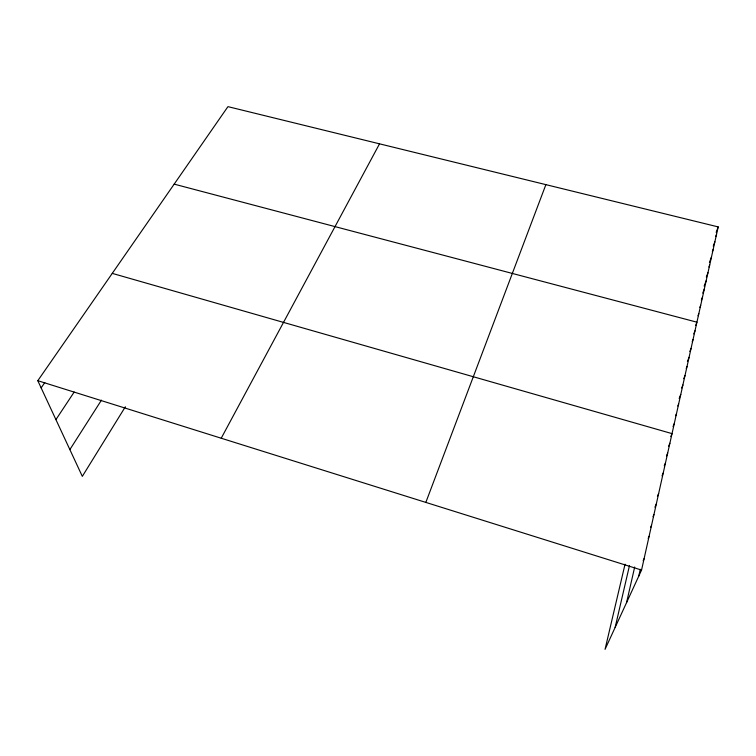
<?xml version="1.0" encoding="UTF-8"?>
<svg xmlns="http://www.w3.org/2000/svg" width="756" height="756" viewBox="0 0 756 756"><rect width="100%" height="100%" fill="white"/><g stroke="black" fill="none" stroke-linecap="round" stroke-linejoin="round"><path stroke-width="1.13" d="M638.763 576.119L640.294 569.315M625.042 564.203L605.046 649.357L641.551 570.071L718.2 226.913L227.943 106.643L37.8 380.693L82.319 476.365L125.354 406.775M626.554 602.645L634.69 567M615.138 627.442L629.446 565.715M716.178 232.375L718.2 226.913M715.734 236.505L716.546 234.322M713.248 246.172L714.874 241.826M712.36 251.587L713.173 249.414M709.43 262.502L711.453 257.097M425.836 502.409L545.879 184.644M708.911 267.038L709.723 264.883M706.331 277.065L707.956 272.765M704.148 286.099L706.18 280.741M702.749 293.092L704.375 288.82M701.322 300.198L702.541 297.004M699.876 307.409L700.689 305.292M698.005 315.8L698.818 313.683M695.7 325.345L696.919 322.188L174.182 184.133M693.772 333.954L694.991 330.807M692.231 341.627L693.044 339.538M689.841 351.493L691.069 348.384M687.431 361.481L689.066 357.352M686.221 368.484L687.034 366.433M683.755 378.709L684.983 375.637M681.676 388.017L682.895 384.974M679.153 398.478L680.778 394.434M677.82 406.038L678.642 404.025M675.647 415.753L676.469 413.759M673.038 426.582L674.267 423.615M670.808 436.571L672.027 433.623L112.257 273.379M668.654 446.191L669.873 443.262M666.471 455.944L667.69 453.042M664.259 465.828L665.478 462.946M662.02 475.855L663.229 473.001M657.437 496.314L658.646 493.517M654.904 507.229L656.312 503.987M652.995 516.745L653.94 514.609M650.595 527.499L651.53 525.382M648.157 538.404L649.092 536.316M643.167 560.697L644.103 558.656M221.224 438.225L379.531 143.829M69.864 449.603L101.446 400.151M55.916 419.627L74.164 392.062M41.145 387.875L44.802 382.564M37.8 380.693L641.551 570.071"/></g></svg>
